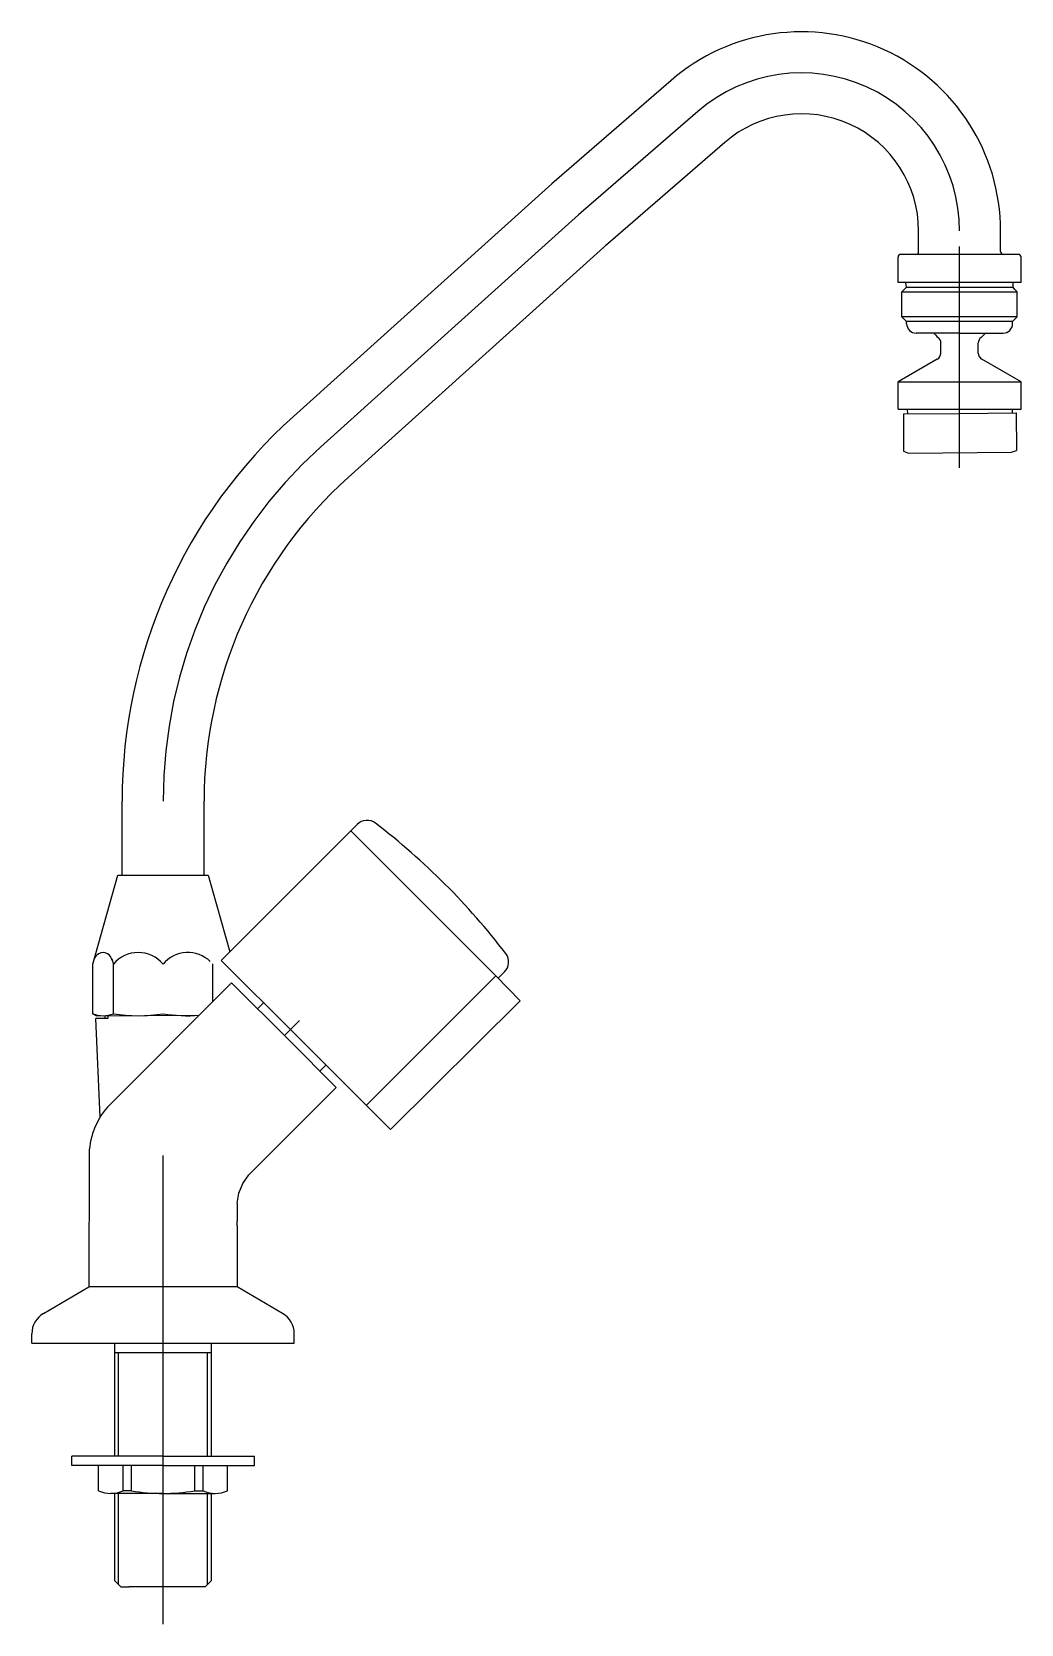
# Model space of a CAD drawing. Extents: x 103.299 to 103.51, y -28.596 to -28.256.
import ezdxf

# ---------------------------------------------------------------- set-up
doc = ezdxf.new("R2010")
doc.units = 0
doc.header["$LTSCALE"] = 0.2
doc.header["$MEASUREMENT"] = 0
doc.linetypes.add('AXES', pattern=[0.54, 0.3, -0.08, 0.08, -0.08])
doc.linetypes.add('CONTINU', pattern=[0])
doc.layers.get('0').update_dxf_attribs({"linetype": 'CONTINUOUS'})
doc.layers.add('DECA_EIXOS', color=5, linetype='AXES')

msp = doc.modelspace()

# ---------------------------------------------------------------- linework, layer by layer
at = {"linetype": 'CONTINU'}
for points in [[(103.50535, -28.29844, 0.642715), (103.43501, -28.26632)], [(103.48785, -28.29844, 0.642718), (103.44647, -28.27955)], [(103.48406, -28.30344, 0.414211), (103.48346, -28.30404)], [(103.48725, -28.30344, 0.41421), (103.48785, -28.30284)], [(103.50535, -28.30284, 0.415448), (103.50595, -28.30344)], [(103.50974, -28.30404, 0.414145), (103.50914, -28.30344)], [(103.4853, -28.31824, 0.414214), (103.4873, -28.32024)], [(103.49108, -28.32024, 0.045663), (103.49202, -28.32115)], [(103.50117, -28.32116, 0.045659), (103.50212, -28.32024)], [(103.5059, -28.32024, 0.414177), (103.5079, -28.31824)], [(103.49185, -28.3258, 0.267952), (103.4926, -28.3245)], [(103.4926, -28.32235, 0.233456), (103.49202, -28.32115)], [(103.50117, -28.32116, 0.231299), (103.5006, -28.32234)], [(103.5006, -28.3245, 0.267941), (103.50135, -28.3258)], [(103.35441, -28.33802, 0.212567), (103.31785, -28.42014)], [(103.36612, -28.35103, 0.212557), (103.33535, -28.42014)], [(103.37196, -28.42487, 0.376251), (103.36801, -28.42513)], [(103.39974, -28.45265, 0.065793), (103.37196, -28.42487)], [(103.31288, -28.45271, 0.185708), (103.3119, -28.45387)], [(103.31471, -28.45271, 0.283757), (103.31288, -28.45271)], [(103.31577, -28.45417, 0.224058), (103.31471, -28.45271)], [(103.3266, -28.45494, 0.468801), (103.31599, -28.45494)], [(103.33667, -28.45437, 0.434606), (103.3266, -28.45494)], [(103.39948, -28.4566, 0.37635), (103.39974, -28.45265)], [(103.3116, -28.46551, 0.197187), (103.31599, -28.46551)], [(103.31599, -28.46551, 0.081682), (103.3266, -28.46551)], [(103.3266, -28.46551, 0.059124), (103.33429, -28.46585)], [(103.31471, -28.48544, 0.178737), (103.3108, -28.49603)], [(103.3011, -28.52949, 0.267946), (103.2986, -28.53382)], [(103.3546, -28.53382, 0.267959), (103.3521, -28.52949)], [(103.31285, -28.56732, 0.229734), (103.31807, -28.56732)], [(103.31985, -28.56732, 0.088888), (103.33335, -28.56732)], [(103.33513, -28.56732, 0.22973), (103.34035, -28.56732)]]:
    msp.add_lwpolyline(points, format="xyb", dxfattribs=at)
for points in [[(103.43501, -28.26632), (103.40957, -28.28835)], [(103.44647, -28.27955), (103.42103, -28.30158)], [(103.40957, -28.28835), (103.35441, -28.33802)], [(103.48785, -28.30284), (103.48785, -28.29844)], [(103.50535, -28.30284), (103.50535, -28.29844)], [(103.42128, -28.30136), (103.36612, -28.35103)], [(103.48346, -28.30944), (103.48346, -28.30404)], [(103.4966, -28.30344), (103.48406, -28.30344)], [(103.50914, -28.30344), (103.4966, -28.30344)], [(103.50974, -28.30944), (103.50974, -28.30404)], [(103.4966, -28.30944), (103.48346, -28.30944)], [(103.4848, -28.31094), (103.4853, -28.31044)], [(103.4853, -28.31044), (103.48514, -28.30944)], [(103.4853, -28.31044), (103.50806, -28.31044)], [(103.50974, -28.30944), (103.4966, -28.30944)], [(103.50806, -28.31044), (103.50806, -28.30944)], [(103.5084, -28.31094), (103.50806, -28.31044)], [(103.4843, -28.31144), (103.4848, -28.31094)], [(103.4843, -28.31144), (103.5089, -28.31144)], [(103.4843, -28.31674), (103.4843, -28.31144)], [(103.5089, -28.31144), (103.5084, -28.31094)], [(103.5089, -28.31674), (103.5089, -28.31144)], [(103.5089, -28.31674), (103.4843, -28.31674)], [(103.4848, -28.31724), (103.4843, -28.31674)], [(103.4853, -28.31774), (103.4848, -28.31724)], [(103.5079, -28.31774), (103.5084, -28.31724)], [(103.5084, -28.31724), (103.5089, -28.31674)], [(103.4853, -28.31824), (103.4853, -28.31774)], [(103.5079, -28.31774), (103.4853, -28.31774)], [(103.4966, -28.32024), (103.4873, -28.32024)], [(103.4966, -28.32024), (103.5059, -28.32024)], [(103.5079, -28.31824), (103.5079, -28.31774)], [(103.4926, -28.3245), (103.4926, -28.32235)], [(103.5006, -28.3245), (103.5006, -28.32234)], [(103.49185, -28.3258), (103.48346, -28.33064)], [(103.50974, -28.33064), (103.50135, -28.3258)], [(103.48346, -28.33645), (103.48346, -28.33064)], [(103.48346, -28.33064), (103.50974, -28.33064)], [(103.50974, -28.33645), (103.50974, -28.33064)], [(103.48346, -28.33645), (103.4966, -28.33645)], [(103.4846, -28.33747), (103.4966, -28.33738)], [(103.4846, -28.33747), (103.48466, -28.34547)], [(103.48544, -28.33645), (103.48545, -28.33746)], [(103.4966, -28.33645), (103.50974, -28.33645)], [(103.4966, -28.33738), (103.5087, -28.33728)], [(103.50784, -28.33645), (103.50785, -28.33729)], [(103.5087, -28.33728), (103.50876, -28.34528)], [(103.48466, -28.34547), (103.48571, -28.34586)], [(103.48571, -28.34586), (103.50771, -28.34569)], [(103.50771, -28.34569), (103.50876, -28.34528)], [(103.31785, -28.43594), (103.31785, -28.42014)], [(103.33535, -28.43594), (103.33535, -28.42014)], [(103.33903, -28.45415), (103.36668, -28.42647)], [(103.36668, -28.42647), (103.36801, -28.42513)], [(103.36668, -28.42647), (103.39814, -28.45794)], [(103.3116, -28.45494), (103.31695, -28.43594)], [(103.31695, -28.43594), (103.33625, -28.43594)], [(103.33625, -28.43594), (103.34086, -28.45232)], [(103.3116, -28.46551), (103.3116, -28.45494)], [(103.31567, -28.45381), (103.31599, -28.45494)], [(103.31599, -28.46551), (103.31599, -28.45494)], [(103.33721, -28.46294), (103.33721, -28.45489)], [(103.35471, -28.46983), (103.33903, -28.45415)], [(103.39948, -28.4566), (103.39814, -28.45794)], [(103.31471, -28.48544), (103.34124, -28.45891)], [(103.35344, -28.4711), (103.34124, -28.45891)], [(103.36995, -28.48507), (103.39761, -28.4574)], [(103.40281, -28.46277), (103.39761, -28.4574)], [(103.34679, -28.46446), (103.34806, -28.46318)], [(103.40281, -28.46277), (103.37511, -28.49023)], [(103.31235, -28.46594), (103.3116, -28.46551)], [(103.31317, -28.48757), (103.31225, -28.46655)], [(103.31485, -28.46655), (103.31225, -28.46655)], [(103.31352, -28.46655), (103.31225, -28.46655)], [(103.31235, -28.46594), (103.33429, -28.46585)], [(103.3142, -28.46593), (103.3142, -28.46655)], [(103.31485, -28.46584), (103.31485, -28.46655)], [(103.37511, -28.49023), (103.35471, -28.46983)], [(103.36358, -28.48125), (103.35344, -28.4711)], [(103.36008, -28.47775), (103.36136, -28.47648)], [(103.34491, -28.49992), (103.36358, -28.48125)], [(103.3108, -28.49603), (103.31073, -28.52382)], [(103.34242, -28.50596), (103.3428, -28.50383), (103.34366, -28.50176), (103.34491, -28.49992)], [(103.34242, -28.50596), (103.3424, -28.50857)], [(103.3424, -28.50857), (103.3424, -28.50979)], [(103.3424, -28.51079), (103.3424, -28.50979)], [(103.3424, -28.51079), (103.3424, -28.52382)], [(103.3011, -28.52949), (103.31073, -28.52382)], [(103.3424, -28.52382), (103.31073, -28.52382)], [(103.3521, -28.52949), (103.3424, -28.52382)], [(103.2986, -28.53582), (103.2986, -28.53382)], [(103.3546, -28.53582), (103.3546, -28.53382)], [(103.2986, -28.53582), (103.3546, -28.53582)], [(103.31627, -28.53582), (103.31627, -28.55992)], [(103.31627, -28.53782), (103.33692, -28.53782)], [(103.31707, -28.55992), (103.31707, -28.53782)], [(103.33612, -28.55992), (103.33612, -28.53782)], [(103.33692, -28.55992), (103.33692, -28.53582)], [(103.31627, -28.55992), (103.3071, -28.55992)], [(103.3071, -28.56192), (103.3071, -28.55992)], [(103.3266, -28.55992), (103.3071, -28.55992)], [(103.3266, -28.56192), (103.3071, -28.56192)], [(103.31285, -28.56732), (103.31285, -28.56192)], [(103.31807, -28.56732), (103.31807, -28.56192)], [(103.31985, -28.56732), (103.31985, -28.56192)], [(103.3266, -28.55992), (103.3461, -28.55992)], [(103.3266, -28.56192), (103.3461, -28.56192)], [(103.33335, -28.56732), (103.33335, -28.56192)], [(103.33513, -28.56732), (103.33513, -28.56192)], [(103.34035, -28.56732), (103.34035, -28.56192)], [(103.3461, -28.56192), (103.3461, -28.55992)], [(103.3266, -28.56792), (103.31546, -28.56792)], [(103.31627, -28.56786), (103.31627, -28.5865)], [(103.31707, -28.5873), (103.31707, -28.5677)], [(103.31985, -28.56732), (103.31807, -28.56732)], [(103.3266, -28.56792), (103.33774, -28.56792)], [(103.33335, -28.56732), (103.33513, -28.56732)], [(103.33612, -28.5873), (103.33612, -28.5677)], [(103.33692, -28.5865), (103.33692, -28.56786)], [(103.3176, -28.58782), (103.31627, -28.5865)], [(103.3176, -28.58782), (103.3193, -28.58782)], [(103.3266, -28.58782), (103.3193, -28.58782)], [(103.3339, -28.58782), (103.3266, -28.58782)], [(103.3356, -28.58782), (103.3339, -28.58782)], [(103.3356, -28.58782), (103.33692, -28.5865)]]:
    msp.add_lwpolyline(points, dxfattribs=at)
at = {"layer": 'DECA_EIXOS'}
for points in [[(103.4966, -28.29844, 0.642717), (103.44074, -28.27294)], [(103.36027, -28.34452, 0.212567), (103.3266, -28.42014)]]:
    msp.add_lwpolyline(points, format="xyb", dxfattribs=at)
for points in [[(103.44074, -28.27294), (103.4153, -28.29497)], [(103.4153, -28.29497), (103.36027, -28.34452)], [(103.4966, -28.34897), (103.4966, -28.30177)], [(103.3266, -28.59581), (103.3266, -28.42014)], [(103.35251, -28.47018), (103.35571, -28.46698)]]:
    msp.add_lwpolyline(points, dxfattribs=at)

doc.saveas('drawing.dxf')
